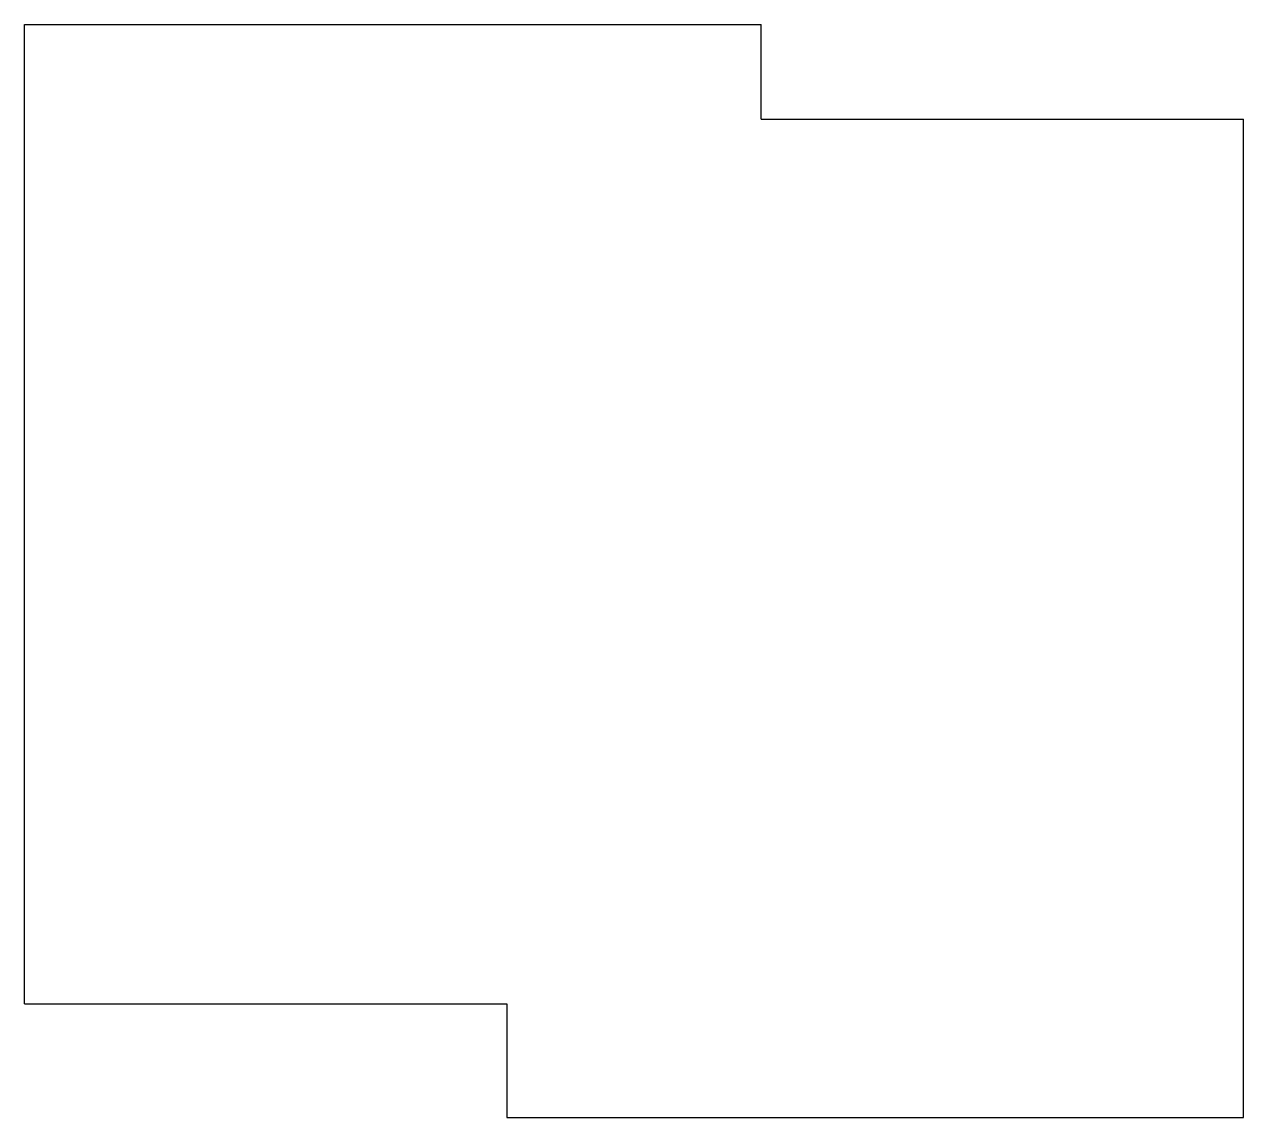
# Model space of a CAD drawing. Header units: millimetres. Extents: x -9.9 to 84.7, y -17.7 to 67.2.
import ezdxf

# ---------------------------------------------------------------- set-up
doc = ezdxf.new("R2010")
doc.units = ezdxf.units.MM

msp = doc.modelspace()

# ---------------------------------------------------------------- linework, layer by layer
for p, q in [((-9.86, -8.84), (-9.86, 67.184)), ((-9.86, 67.184), (47.3, 67.184)), ((47.3, 59.82), (47.3, 67.184)), ((47.3, 59.82), (84.74, 59.82)), ((84.74, -17.68), (84.74, 59.82)), ((-9.86, -8.84), (27.58, -8.84)), ((27.58, -8.84), (27.58, -17.68)), ((27.58, -17.68), (84.74, -17.68))]:
    msp.add_line(p, q)

doc.saveas('drawing.dxf')
